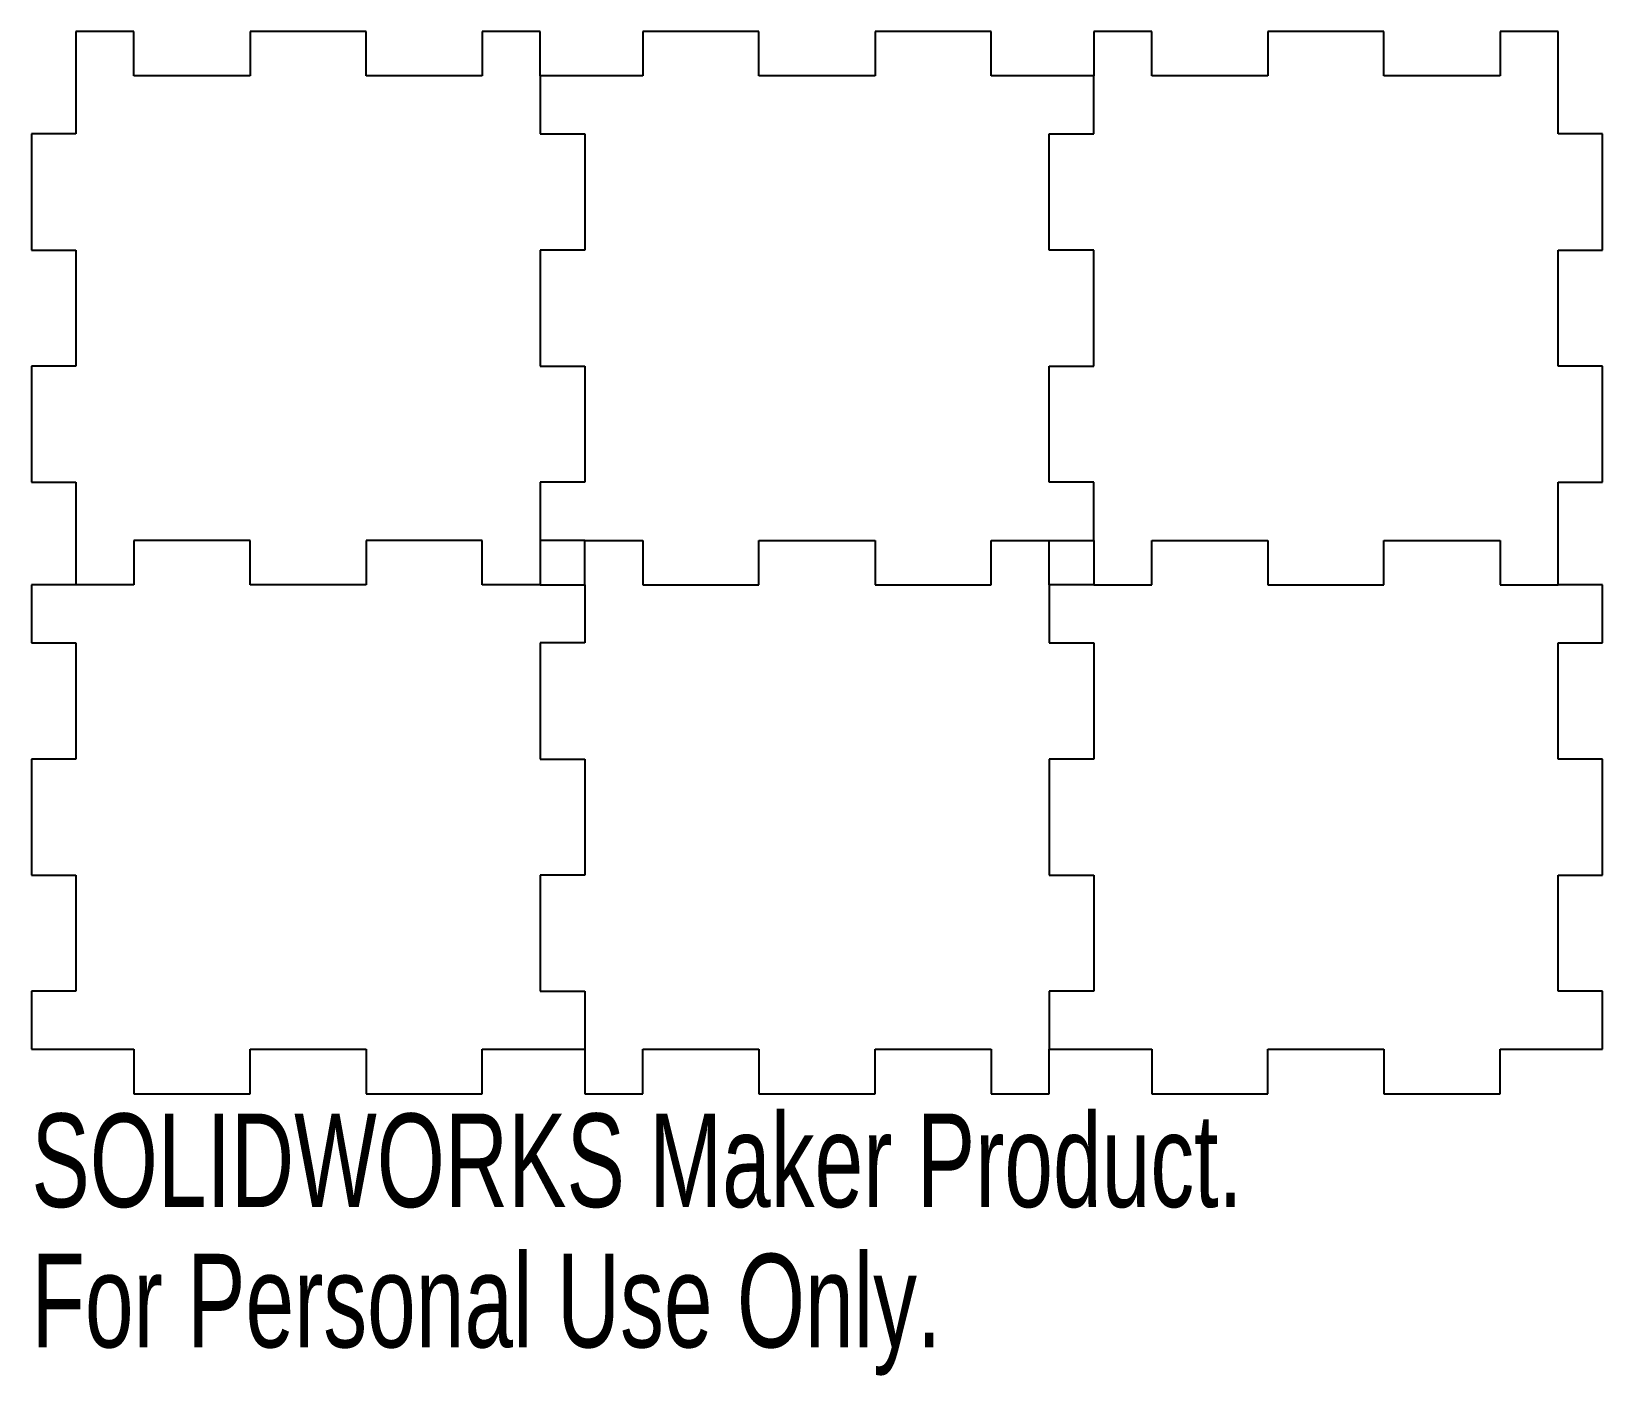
# Model space of a CAD drawing. Header units: millimetres. Extents: x -40.6 to 40.6, y -42 to 27.4.
import ezdxf

# ---------------------------------------------------------------- set-up
doc = ezdxf.new("R2010")
doc.units = ezdxf.units.MM
doc.styles.add('SLDTEXTSTYLE0', font='TXT', dxfattribs={"width": 0.7})

msp = doc.modelspace()

# ---------------------------------------------------------------- linework, layer by layer
at = {"color": 7, "linetype": 'Continuous'}
for p, q in [((-38.3, 27.45), (-38.3, 22.15)), ((-35.3, 27.45), (-38.3, 27.45)), ((-35.3, 25.15), (-35.3, 27.45)), ((-23.3, 27.45), (-29.3, 27.45)), ((-29.3, 27.45), (-29.3, 25.15)), ((-23.3, 25.15), (-23.3, 27.45)), ((-14.3, 27.45), (-17.3, 27.45)), ((-17.3, 27.45), (-17.3, 25.15)), ((-14.3, 25.15), (-14.3, 27.45)), ((-3, 27.45), (-9, 27.45)), ((-9, 27.45), (-9, 25.15)), ((-3, 25.15), (-3, 27.45)), ((9, 27.45), (3, 27.45)), ((3, 27.45), (3, 25.15)), ((9, 25.15), (9, 27.45)), ((17.3, 27.45), (14.3, 27.45)), ((14.3, 27.45), (14.3, 25.15)), ((17.3, 25.15), (17.3, 27.45)), ((29.3, 27.45), (23.3, 27.45)), ((23.3, 27.45), (23.3, 25.15)), ((29.3, 25.15), (29.3, 27.45)), ((38.3, 27.45), (35.3, 27.45)), ((35.3, 27.45), (35.3, 25.15)), ((38.3, 22.15), (38.3, 27.45)), ((-29.3, 25.15), (-35.3, 25.15)), ((-17.3, 25.15), (-23.3, 25.15)), ((-9, 25.15), (-14.3, 25.15)), ((-14.3, 25.15), (-14.3, 22.15)), ((3, 25.15), (-3, 25.15)), ((14.3, 25.15), (9, 25.15)), ((14.3, 22.15), (14.3, 25.15)), ((23.3, 25.15), (17.3, 25.15)), ((35.3, 25.15), (29.3, 25.15)), ((-38.3, 22.15), (-40.6, 22.15)), ((-40.6, 22.15), (-40.6, 16.15)), ((-14.3, 22.15), (-12, 22.15)), ((-12, 22.15), (-12, 16.15)), ((12, 16.15), (12, 22.15)), ((12, 22.15), (14.3, 22.15)), ((40.6, 22.15), (38.3, 22.15)), ((40.6, 16.15), (40.6, 22.15)), ((-40.6, 16.15), (-38.3, 16.15)), ((-38.3, 16.15), (-38.3, 10.15)), ((-12, 16.15), (-14.3, 16.15)), ((-14.3, 16.15), (-14.3, 10.15)), ((14.3, 16.15), (12, 16.15)), ((14.3, 10.15), (14.3, 16.15)), ((38.3, 10.15), (38.3, 16.15)), ((38.3, 16.15), (40.6, 16.15)), ((-38.3, 10.15), (-40.6, 10.15)), ((-40.6, 10.15), (-40.6, 4.15)), ((-14.3, 10.15), (-12, 10.15)), ((-12, 10.15), (-12, 4.15)), ((12, 4.15), (12, 10.15)), ((12, 10.15), (14.3, 10.15)), ((40.6, 10.15), (38.3, 10.15)), ((40.6, 4.15), (40.6, 10.15)), ((-40.6, 4.15), (-38.3, 4.15)), ((-38.3, 4.15), (-38.3, -1.15)), ((-12, 4.15), (-14.3, 4.15)), ((-14.3, 4.15), (-14.3, -1.15)), ((14.3, 4.15), (12, 4.15)), ((14.3, 1.15), (14.3, 4.15)), ((38.3, -1.15), (38.3, 4.15)), ((38.3, 4.15), (40.6, 4.15)), ((-29.3, 1.15), (-35.3, 1.15)), ((-35.3, 1.15), (-35.3, -1.15)), ((-29.3, -1.15), (-29.3, 1.15)), ((-17.3, 1.15), (-23.3, 1.15)), ((-23.3, 1.15), (-23.3, -1.15)), ((-17.3, -1.15), (-17.3, 1.15)), ((-12, 1.15), (-14.3, 1.15)), ((-12, -1.15), (-12, 1.15)), ((-12, 1.15), (-9, 1.15)), ((-9, 1.15), (-9, -1.15)), ((-3, -1.15), (-3, 1.15)), ((-3, 1.15), (3, 1.15)), ((3, 1.15), (3, -1.15)), ((9, -1.15), (9, 1.15)), ((9, 1.15), (14.3, 1.15)), ((12, -1.15), (12, 1.15)), ((14.3, 1.15), (14.3, -1.15)), ((17.3, -1.15), (17.3, 1.15)), ((17.3, 1.15), (23.3, 1.15)), ((23.3, 1.15), (23.3, -1.15)), ((29.3, -1.15), (29.3, 1.15)), ((29.3, 1.15), (35.3, 1.15)), ((35.3, 1.15), (35.3, -1.15)), ((-38.3, -1.15), (-40.6, -1.15)), ((-40.6, -1.15), (-40.6, -4.15)), ((-35.3, -1.15), (-38.3, -1.15)), ((-23.3, -1.15), (-29.3, -1.15)), ((-14.3, -1.15), (-17.3, -1.15)), ((-14.3, -1.15), (-12, -1.15)), ((-12, -1.15), (-12, -4.15)), ((-9, -1.15), (-3, -1.15)), ((3, -1.15), (9, -1.15)), ((14.3, -1.15), (12, -1.15)), ((12, -1.15), (12, -4.15)), ((14.3, -1.15), (17.3, -1.15)), ((23.3, -1.15), (29.3, -1.15)), ((35.3, -1.15), (38.3, -1.15)), ((40.6, -1.15), (38.3, -1.15)), ((40.6, -4.15), (40.6, -1.15)), ((-40.6, -4.15), (-38.3, -4.15)), ((-38.3, -4.15), (-38.3, -10.15)), ((-12, -4.15), (-14.3, -4.15)), ((-14.3, -4.15), (-14.3, -10.15)), ((12, -4.15), (14.3, -4.15)), ((14.3, -4.15), (14.3, -10.15)), ((38.3, -10.15), (38.3, -4.15)), ((38.3, -4.15), (40.6, -4.15)), ((-38.3, -10.15), (-40.6, -10.15)), ((-40.6, -10.15), (-40.6, -16.15)), ((-14.3, -10.15), (-12, -10.15)), ((-12, -10.15), (-12, -16.15)), ((14.3, -10.15), (12, -10.15)), ((12, -10.15), (12, -16.15)), ((40.6, -10.15), (38.3, -10.15)), ((40.6, -16.15), (40.6, -10.15)), ((-40.6, -16.15), (-38.3, -16.15)), ((-38.3, -16.15), (-38.3, -22.15)), ((-12, -16.15), (-14.3, -16.15)), ((-14.3, -16.15), (-14.3, -22.15)), ((12, -16.15), (14.3, -16.15)), ((14.3, -16.15), (14.3, -22.15)), ((38.3, -22.15), (38.3, -16.15)), ((38.3, -16.15), (40.6, -16.15)), ((-38.3, -22.15), (-40.6, -22.15)), ((-40.6, -22.15), (-40.6, -25.15)), ((-14.3, -22.15), (-12, -22.15)), ((-12, -22.15), (-12, -25.15)), ((14.3, -22.15), (12, -22.15)), ((12, -22.15), (12, -25.15)), ((40.6, -22.15), (38.3, -22.15)), ((40.6, -25.15), (40.6, -22.15)), ((-40.6, -25.15), (-35.3, -25.15)), ((-35.3, -25.15), (-35.3, -27.45)), ((-29.3, -27.45), (-29.3, -25.15)), ((-29.3, -25.15), (-23.3, -25.15)), ((-23.3, -25.15), (-23.3, -27.45)), ((-17.3, -27.45), (-17.3, -25.15)), ((-17.3, -25.15), (-12, -25.15)), ((-12, -25.15), (-12, -27.45)), ((-9, -27.45), (-9, -25.15)), ((-9, -25.15), (-3, -25.15)), ((-3, -25.15), (-3, -27.45)), ((3, -27.45), (3, -25.15)), ((3, -25.15), (9, -25.15)), ((9, -25.15), (9, -27.45)), ((12, -27.45), (12, -25.15)), ((12, -25.15), (17.3, -25.15)), ((17.3, -25.15), (17.3, -27.45)), ((23.3, -27.45), (23.3, -25.15)), ((23.3, -25.15), (29.3, -25.15)), ((29.3, -25.15), (29.3, -27.45)), ((35.3, -27.45), (35.3, -25.15)), ((35.3, -25.15), (40.6, -25.15)), ((-35.3, -27.45), (-29.3, -27.45)), ((-23.3, -27.45), (-17.3, -27.45)), ((-12, -27.45), (-9, -27.45)), ((-3, -27.45), (3, -27.45)), ((9, -27.45), (12, -27.45)), ((17.3, -27.45), (23.3, -27.45)), ((29.3, -27.45), (35.3, -27.45))]:
    msp.add_line(p, q, dxfattribs=at)

# ---------------------------------------------------------------- texts
at = {"color": 7, "linetype": 'Continuous', "char_height": 4.83362, "attachment_point": 1, "style": 'SLDTEXTSTYLE0'}
for s, insert in [('SOLIDWORKS Maker Product.', (-40.6, -28.47)), ('For Personal Use Only.', (-40.6, -35.72))]:
    msp.add_mtext(s, dxfattribs=dict(at, insert=insert))

doc.saveas('drawing.dxf')
